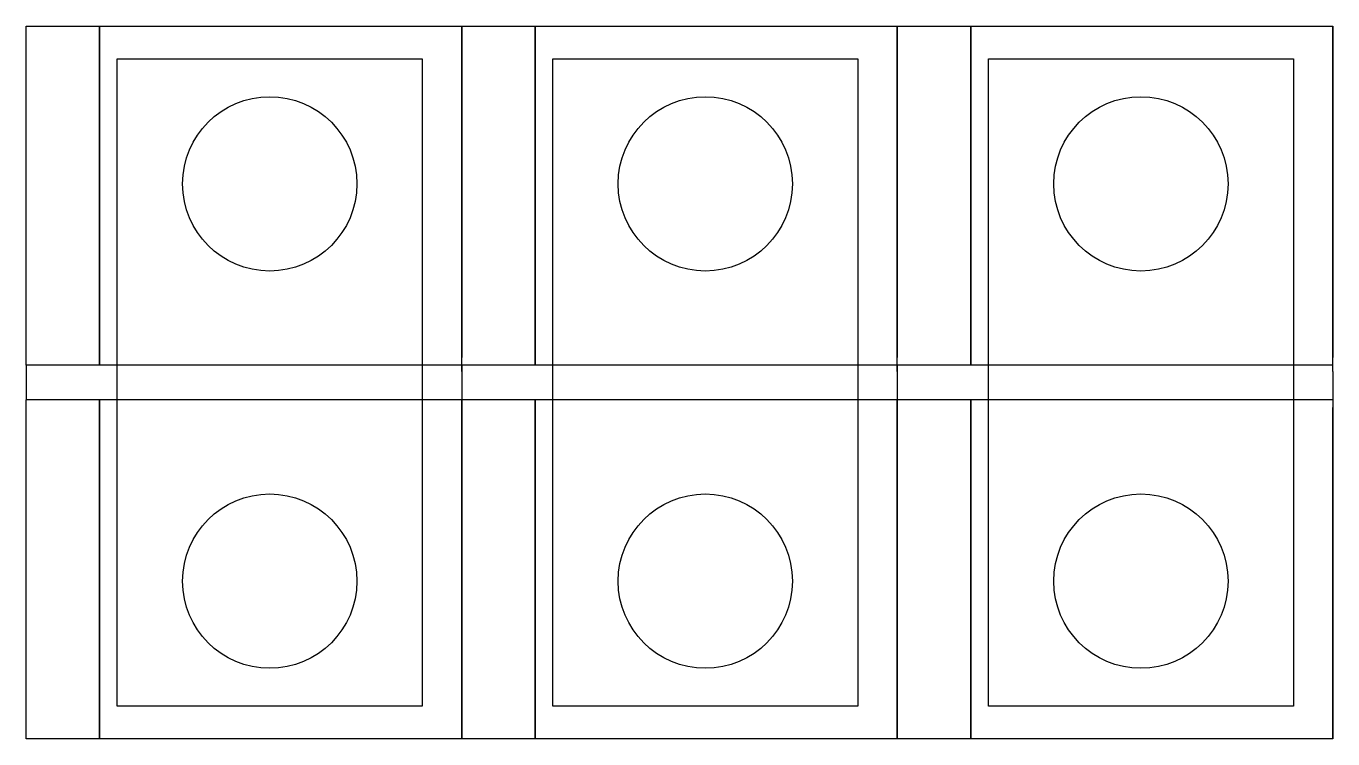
# Model space of a CAD drawing. Header units: millimetres. Extents: x 0 to 165, y 0 to 90.
import ezdxf

# ---------------------------------------------------------------- set-up
doc = ezdxf.new("R2010")
doc.units = ezdxf.units.MM
doc.layers.add('CONTROL', color=150, linetype='Continuous')

# ---------------------------------------------------------------- blocks, each defined once
blk = doc.blocks.new('TMN400')
at = {"layer": 'CONTROL', "ltscale": 100}
for p, q in [((-77.86, -42.79), (-77.86, 0)), ((-77.86, 0), (-32.14, 0)), ((-22.86, -42.79), (-22.86, 0)), ((-22.86, 0), (22.86, 0)), ((32.14, -42.79), (32.14, 0)), ((32.14, 0), (77.86, 0)), ((-32.14, -43.6), (-32.14, 0)), ((-32.14, 0), (-32.14, -41.81)), ((22.86, -43.6), (22.86, 0)), ((22.86, 0), (22.86, -41.81)), ((77.86, -43.6), (77.86, 0)), ((77.86, 0), (77.86, -41.81)), ((-87.14, -42.79), (-87.14, -47.17)), ((-32.14, -42.79), (-87.14, -42.79)), ((-32.14, -42.79), (-32.14, -47.17)), ((22.86, -42.79), (-32.14, -42.79)), ((22.86, -42.79), (22.86, -47.17)), ((77.86, -42.79), (22.86, -42.79)), ((-32.14, -43.6), (-32.14, -89.96)), ((22.86, -43.6), (22.86, -89.96)), ((77.86, -43.6), (77.86, -89.96)), ((-32.14, -47.17), (-87.14, -47.17)), ((-77.86, -47.17), (-77.86, -89.96)), ((-77.86, -89.96), (-77.86, -47.17)), ((22.86, -47.17), (-32.14, -47.17)), ((-22.86, -47.17), (-22.86, -89.96)), ((-22.86, -89.96), (-22.86, -47.17)), ((77.86, -47.17), (22.86, -47.17)), ((32.14, -47.17), (32.14, -89.96)), ((32.14, -89.96), (32.14, -47.17)), ((-32.14, -89.96), (-32.14, -48.14)), ((22.86, -89.96), (22.86, -48.14)), ((77.86, -89.96), (77.86, -48.14)), ((-32.14, -89.96), (-77.86, -89.96)), ((22.86, -89.96), (-22.86, -89.96)), ((77.86, -89.96), (32.14, -89.96))]:
    blk.add_line(p, q, dxfattribs=at)
for points in [[(-87.14, -42.79), (-87.14, 0), (-77.86, 0), (-77.86, -42.79)], [(-32.14, -42.79), (-32.14, 0), (-22.86, 0), (-22.86, -42.79)], [(22.86, -42.79), (22.86, 0), (32.14, 0), (32.14, -42.79)], [(-77.86, -47.17), (-77.86, -89.96), (-87.14, -89.96), (-87.14, -47.17)], [(-22.86, -47.17), (-22.86, -89.96), (-32.14, -89.96), (-32.14, -47.17)], [(32.14, -47.17), (32.14, -89.96), (22.86, -89.96), (22.86, -47.17)]]:
    blk.add_lwpolyline(points, dxfattribs=at)
at = {"layer": 'CONTROL', "color": 30, "ltscale": 100}
for points in [[(-75.63, -4.13), (-37.13, -4.13), (-37.13, -85.83), (-75.63, -85.83)], [(-20.63, -4.13), (17.87, -4.13), (17.87, -85.83), (-20.63, -85.83)], [(34.37, -4.13), (72.87, -4.13), (72.87, -85.83), (34.37, -85.83)]]:
    blk.add_lwpolyline(points, close=True, dxfattribs=at)
at = {"layer": 'CONTROL', "ltscale": 100}
for centre in [(-56.38, -19.91), (-1.38, -19.91), (53.62, -19.91), (-56.38, -70.05), (-1.38, -70.05), (53.62, -70.05)]:
    blk.add_circle(centre, 11, dxfattribs=at)

msp = doc.modelspace()

# ---------------------------------------------------------------- block references
msp.add_blockref('TMN400', (87.14, 89.96))

doc.saveas('drawing.dxf')
